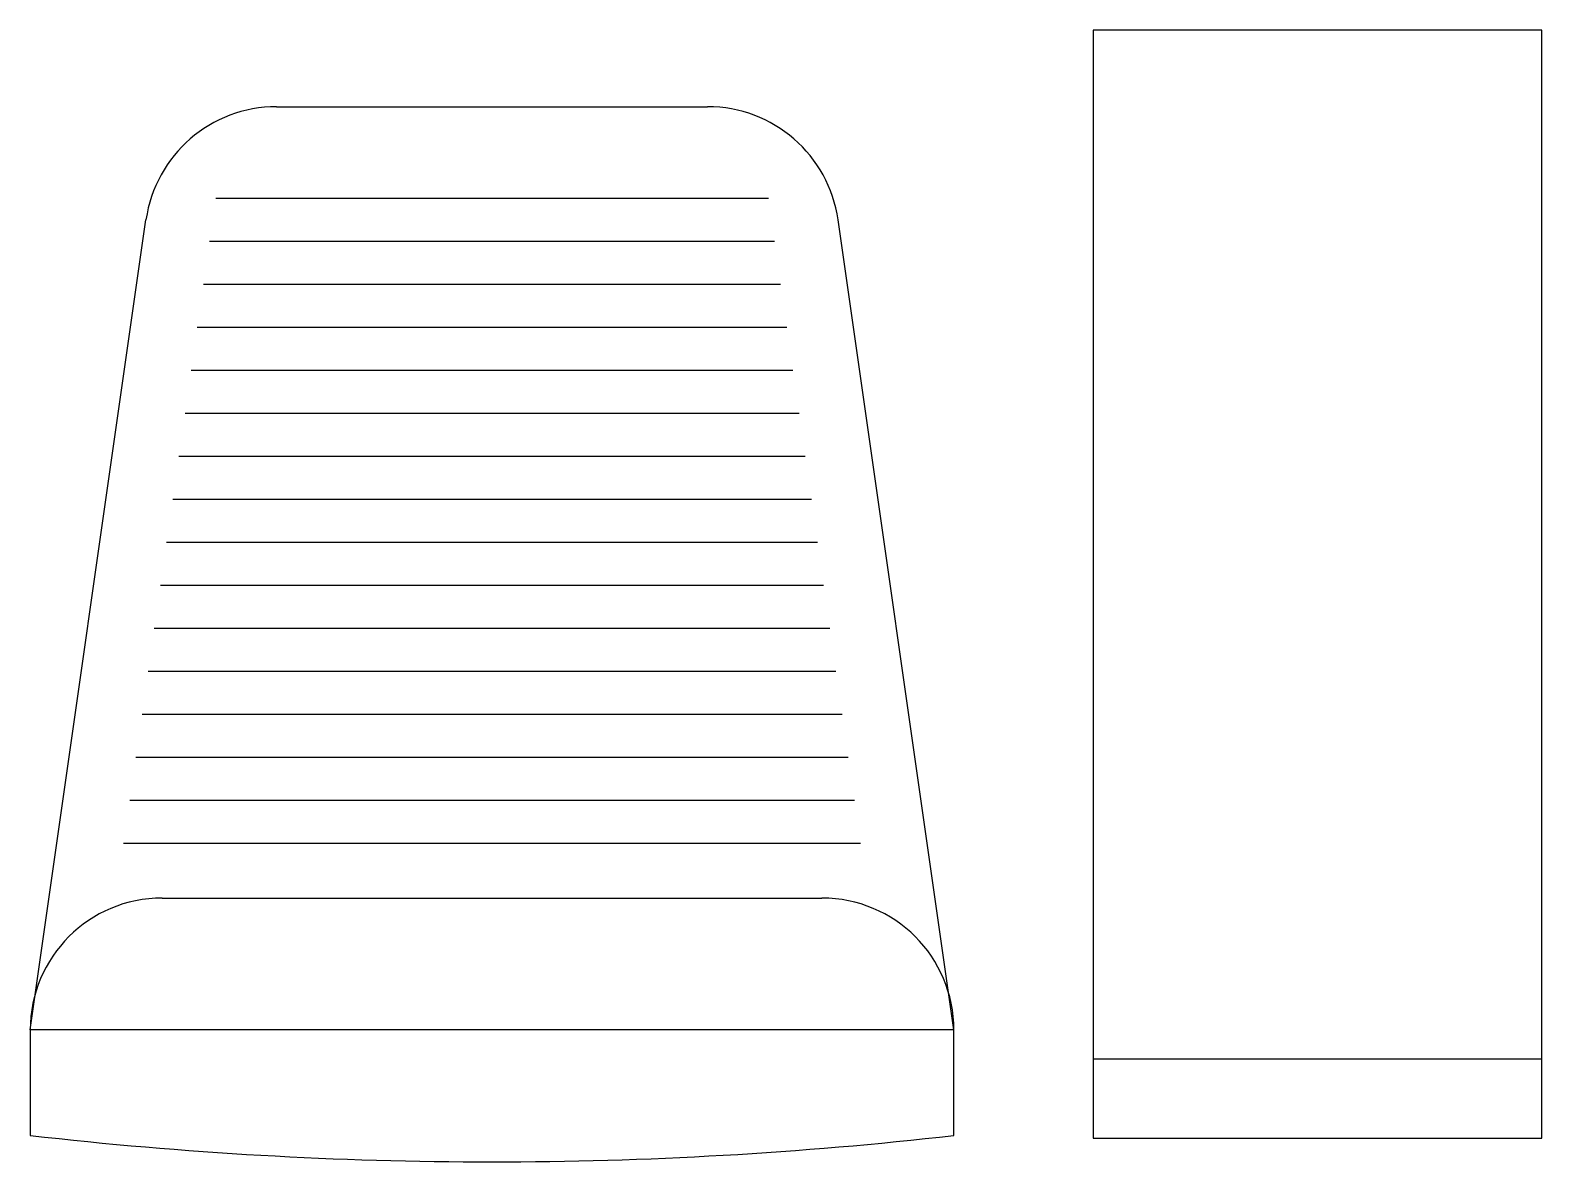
# Model space of a CAD drawing. Extents: x 7.712 to 8.285, y 1.361 to 1.79.
import ezdxf

# ---------------------------------------------------------------- set-up
doc = ezdxf.new("R2010")
doc.units = 0
doc.layers.get('0').update_dxf_attribs({"linetype": 'CONTINUOUS'})

msp = doc.modelspace()

# ---------------------------------------------------------------- linework, layer by layer
for p, q in [((7.80572, 1.76084), (7.96899, 1.76084)), ((7.78266, 1.72617), (7.99206, 1.72617)), ((7.71236, 1.41084), (7.75622, 1.71791)), ((8.06236, 1.41084), (8.01849, 1.71791)), ((7.78033, 1.70987), (7.99438, 1.70987)), ((7.778, 1.69357), (7.99671, 1.69357)), ((7.77567, 1.67727), (7.99904, 1.67727)), ((7.77334, 1.66097), (8.00137, 1.66097)), ((7.77102, 1.64468), (8.0037, 1.64468)), ((7.76869, 1.62838), (8.00603, 1.62838)), ((7.76636, 1.61208), (8.00835, 1.61208)), ((7.76403, 1.59578), (8.01068, 1.59578)), ((7.7617, 1.57948), (8.01301, 1.57948)), ((7.75937, 1.56318), (8.01534, 1.56318)), ((7.75704, 1.54688), (8.01767, 1.54688)), ((7.75472, 1.53058), (8.02, 1.53058)), ((7.75239, 1.51428), (8.02232, 1.51428)), ((7.75006, 1.49798), (8.02465, 1.49798)), ((7.74773, 1.48168), (8.02698, 1.48168)), ((7.76236, 1.46084), (8.01236, 1.46084)), ((8.06236, 1.41084), (7.71236, 1.41084)), ((7.71236, 1.41084), (7.71236, 1.37084)), ((8.06236, 1.37084), (8.06236, 1.41084)), ((8.11512, 1.39984), (8.28512, 1.39984))]:
    msp.add_line(p, q)
msp.add_lwpolyline([(8.11512, 1.36984), (8.28512, 1.36984), (8.28512, 1.78984), (8.11512, 1.78984)], close=True)
for centre, radius, start, end in [((7.80572, 1.71084), 0.05, 90, 171.8699), ((7.96899, 1.71084), 0.05, 8.1301, 90), ((7.76236, 1.41084), 0.05, 90, 180), ((8.01236, 1.41084), 0.05, 0, 90), ((7.88736, 2.89709), 1.53625, 263.45902, 276.54098)]:
    msp.add_arc(centre, radius, start, end)

doc.saveas('drawing.dxf')
